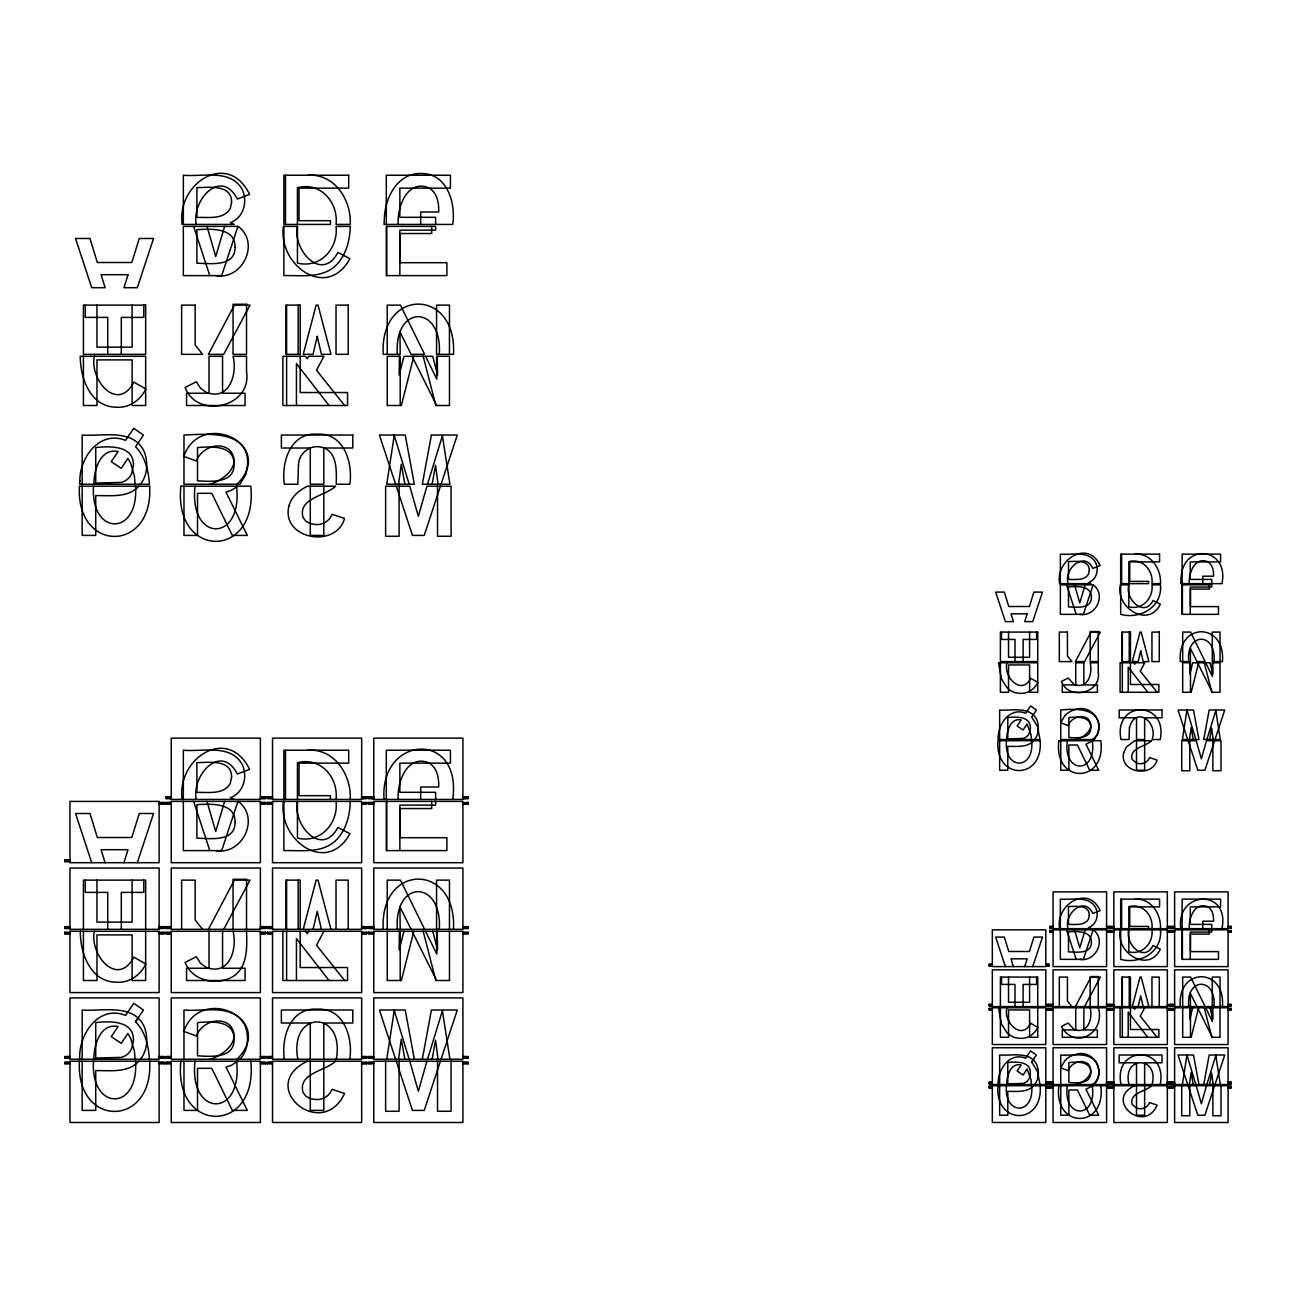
<?xml version="1.0" encoding="UTF-8"?>
<svg xmlns="http://www.w3.org/2000/svg" width="1296" height="1296" viewBox="0 0 1296 1296"><rect width="100%" height="100%" fill="white"/><g stroke="black" fill="none" stroke-linecap="round" stroke-linejoin="round"><path stroke-width="1.5" d="M368.599 797.283L373.783 797.283L373.783 738.137L462.931 738.137L462.915 797.283L468.099 797.283M1170.434 1004.773L1167.34 1004.773L1167.34 969.813L1113.847 969.813L1113.847 1004.773L1110.753 1004.773M1170.434 926.834L1167.34 926.834L1167.34 891.875L1113.847 891.875L1113.847 926.834L1110.753 926.834M1171.503 926.834L1174.613 926.834L1174.613 891.875L1228.106 891.875L1228.09 926.834L1231.2 926.834M1170.434 930.901L1167.34 930.901L1167.34 929.831L1113.847 929.831L1113.847 930.901L1110.753 930.901M1170.434 1008.839L1167.34 1008.839L1167.34 1007.77L1113.847 1007.77L1113.847 1008.839L1110.753 1008.839M1170.434 1086.777L1167.34 1086.777L1167.34 1085.708L1113.847 1085.708L1113.847 1086.777L1110.753 1086.777M1231.2 930.901L1228.09 930.901L1228.106 929.831L1174.613 929.831L1174.613 930.901L1171.503 930.901M366.817 802.807L361.649 802.807L361.665 801.398L272.516 801.398L272.516 802.807L267.349 802.807M366.817 932.699L361.649 932.699L361.665 931.289L272.516 931.289L272.516 932.699L267.349 932.699M366.817 1062.607L361.649 1062.607L361.665 1061.197L272.516 1061.197L272.516 1062.607L267.349 1062.607M468.099 802.807L462.915 802.807L462.931 801.398L373.783 801.398L373.783 802.807L368.599 802.807M79.688 1059.237C78.343 1034.905 98.334 1004.513 125.566 1015.4L133.731 1003.282L143.402 1010.021L135.594 1021.799C145.265 1031.567 148.57 1045.904 149.413 1059.237M149.656 1061.197C153.511 1128.136 75.573 1128.136 79.429 1061.197M180.857 1061.197C173.324 1134.697 258.309 1134.697 250.776 1061.197M383.227 929.329C379.436 862.391 457.261 862.391 453.47 929.329M998.147 1084.541C997.353 1069.945 1009.341 1051.704 1025.687 1058.233L1030.579 1050.975L1036.379 1055.009L1031.697 1062.072L1037.513 1071.5L1039.991 1084.541M1040.137 1085.708C1043.458 1125.479 994.68 1125.479 998.001 1085.708M1058.848 1085.708C1053.259 1129.351 1106.411 1129.334 1100.806 1085.708M1180.283 1006.603C1177.011 966.832 1225.692 966.832 1222.42 1006.603M182.104 799.438C176.515 758.516 227.934 724.869 249.577 769.37L237.395 774.036C221.033 742.527 191.63 774.992 196.198 799.438M384.037 799.438C379.55 734.929 462.413 729.842 452.741 799.438M1059.61 928.665C1055.074 904.721 1088.397 884.002 1100.093 910.618L1092.787 913.421C1084.525 895.406 1063.546 913.923 1068.066 928.665M1180.769 928.665C1175.699 890.708 1230.228 888.003 1221.982 928.665M350.228 801.398C349.969 815.67 345.983 830.639 335.453 840.829C321.457 853.627 301.19 850.176 283.889 850.597L283.889 801.398M1160.471 929.831C1162.544 951.685 1140.512 964.694 1120.684 959.364L1120.684 929.831M135.513 486.194C139.061 536.576 90.283 536.204 93.506 486.194M135.513 1061.197C139.061 1111.563 90.283 1111.207 93.506 1061.197M1031.648 740.713C1034.71 770.618 1003.59 770.391 1006.457 740.713M1031.648 1085.708C1034.71 1115.613 1003.59 1115.386 1006.457 1085.708M93.911 484.234C93.782 470.48 100.148 447.768 118.082 451.526L111.278 461.635L121.241 468.374L127.899 458.395L130.783 463.531L134.444 476.183L135.092 484.234M93.911 1059.237C93.782 1045.483 100.148 1022.771 118.082 1026.529L111.278 1036.622L121.241 1043.361L127.899 1033.398L130.783 1038.533L134.444 1051.186L135.092 1059.237M195.032 486.194C188.584 542.781 243.275 543.218 236.536 486.194M195.032 1061.197C188.584 1117.784 243.275 1118.221 236.536 1061.197M397.321 354.343C393.854 303.928 442.487 304.382 439.312 354.343M397.321 929.329C393.854 878.915 442.487 879.385 439.312 929.329M1006.7 739.546C1006.619 731.284 1010.443 717.66 1021.199 719.912L1017.117 725.971L1023.095 730.021L1027.08 724.027L1031.017 734.702L1031.405 739.546M1006.684 1084.541C1006.619 1076.296 1010.443 1062.655 1021.199 1064.907L1017.117 1070.966L1023.095 1075.016L1027.08 1069.038L1031 1079.714L1031.405 1084.541M1067.369 740.713C1062.509 774.279 1097.323 774.554 1092.269 740.713M1067.353 1085.708C1062.493 1119.274 1097.307 1119.55 1092.269 1085.708M1188.74 661.592C1185.727 631.67 1216.766 631.962 1213.931 661.592M1188.74 1006.603C1185.727 976.682 1216.766 976.957 1213.931 1006.603M398.196 224.435C397.013 207.635 406.717 179.447 428.522 187.645C437.206 192.44 439.036 202.905 438.68 212.009L420.682 212.009L420.682 224.435M398.196 799.438C397.013 782.622 406.717 754.45 428.522 762.647C437.206 767.443 439.036 777.908 438.68 787.012L420.682 787.012L420.682 799.438M1189.258 583.654C1188.562 573.577 1194.377 556.664 1207.467 561.589C1212.667 564.457 1213.769 570.742 1213.558 576.202L1202.769 576.202L1202.769 583.654M1189.258 928.665C1188.562 918.572 1194.377 901.66 1207.451 906.584C1212.667 909.452 1213.769 915.737 1213.558 921.197L1202.753 921.197L1202.753 928.665M196.198 224.435C191.63 200.005 221.033 167.524 237.395 199.033L249.577 194.368C227.934 149.866 176.515 183.514 182.104 224.435L234.203 224.435L230.364 222.685C243.761 217.793 248.135 201.107 241.947 189.038C230.202 168.707 202.208 177.05 183.335 175.235L183.335 224.435M1068.066 583.654C1063.562 568.928 1084.525 550.395 1092.787 568.409L1100.093 565.623C1088.397 539.006 1055.074 559.726 1059.61 583.654L1090.876 583.654L1088.575 582.617C1096.594 579.668 1099.235 569.657 1095.525 562.415C1088.478 550.217 1071.662 555.223 1060.355 554.137L1060.355 583.654M336.053 801.398C338.531 823.414 320.225 843.826 297.448 838.058L297.448 801.398C292.313 824.531 321.667 858.13 337.883 827.447L349.92 833.684C327.062 875.594 278.008 840.456 283.37 801.398M1151.982 929.831C1153.456 943.034 1142.473 955.282 1128.816 951.831L1128.816 929.831C1124.685 943.877 1144.255 963.236 1153.067 945.464L1160.293 949.207C1148.629 973.685 1115.095 952.69 1120.376 929.831M398.552 484.234L401.29 464.211L404.854 484.234M398.552 1059.237L401.29 1039.214L404.854 1059.237M1189.485 739.546L1191.121 727.526L1193.26 739.546M1189.469 1084.541L1191.121 1072.521L1193.26 1084.541M394.324 435.035L386.743 484.234L414.347 484.234L405.227 435.035L379.42 435.035L395.62 484.234M386.743 1059.237L394.324 1010.021M1182.389 1084.541L1186.942 1055.009L1195.835 1084.541M432.135 484.234L435.553 465.28L438.048 484.234M432.135 1059.237L435.553 1040.283L438.048 1059.237M1209.622 739.546L1211.679 728.174L1213.169 739.546M1209.622 1084.541L1211.679 1073.169L1213.169 1084.541M422.302 1059.237L431.406 1010.021L442.292 1010.021L449.923 1059.237M1203.725 1084.541L1209.184 1055.009L1224.72 1055.009L1214.984 1084.541M413.829 356.303L401.355 405.502L387.229 405.502L387.229 356.303L400.205 356.303L400.205 405.502M313.065 929.329L317.228 911.396L321.424 929.329M413.829 931.289L401.355 980.505L387.229 980.505L387.229 931.289M1198.638 662.774L1191.17 692.291L1182.681 692.291L1182.681 662.774L1190.473 662.774L1190.473 692.291M1138.18 1006.603L1140.674 995.83L1143.202 1006.603M1198.638 1007.77L1191.154 1037.302L1182.681 1037.302L1182.681 1007.77M303.232 929.329L316.159 880.13L318.022 880.13L330.95 929.329M403.979 931.289L399.136 949.887L399.427 931.289M1132.283 1006.603L1140.043 977.071L1141.16 977.071L1148.904 1006.603M1192.725 1007.77L1189.825 1018.931L1190.003 1007.77M427.518 484.234L442.649 435.035L457.277 435.035L441.077 484.234M426.919 1061.197L418.349 1091.264L409.763 1061.197M427.518 1059.237L442.649 1010.021L457.277 1010.021L441.077 1059.237M1206.868 739.546L1215.94 710.014M1206.495 1085.708L1201.36 1103.755L1196.208 1085.708M1206.851 1084.541L1215.94 1055.009M224.629 226.395L215.735 256.527L206.987 226.395M123.962 862.699L128.012 849.69L101.104 849.69L105.122 862.699M224.629 801.398L215.735 831.53L206.987 801.398M1085.125 584.836L1079.795 602.915L1074.546 584.836M1024.731 966.605L1027.145 958.813L1011.01 958.813L1013.407 966.605M1085.125 929.831L1079.795 947.911L1074.546 929.831M237.929 226.395L221.697 275.611L183.335 275.611L183.335 226.395L238.156 226.395C260.545 242.838 242.498 280.438 215.606 275.611M137.311 862.699L153.544 813.483L139.271 813.483L131.803 837.508L97.346 837.508L89.959 813.483L75.541 813.483L91.708 862.699M237.929 801.398L221.697 850.597L183.335 850.597L183.335 801.398M440.429 486.194L424.229 535.41L412.468 535.41L396.268 486.194M440.429 1061.197L424.229 1110.397L412.468 1110.397L396.268 1061.197M1093.111 584.836L1083.359 614.353L1060.355 614.353L1060.355 584.836L1093.241 584.836C1106.671 594.702 1095.849 617.252 1079.714 614.353M1032.734 966.605L1042.47 937.089L1033.916 937.089L1029.429 951.491L1008.758 951.491L1004.319 937.089L995.668 937.089L1005.372 966.605M1093.111 929.831L1083.359 959.364L1060.339 959.364L1060.339 929.831M1214.611 740.713L1204.891 770.245L1197.828 770.245L1188.108 740.713M1215 739.546L1224.72 710.014L1209.184 710.014L1203.725 739.546L1220.297 739.546L1215.729 710.014M1214.595 1085.708L1204.875 1115.24L1197.828 1115.24L1188.108 1085.708M208.397 929.329L234.382 880.13L250.015 880.13L223.706 929.329M308.626 931.289L307.346 933.719L305.419 931.289M1075.388 1006.603L1090.973 977.071L1100.353 977.071L1084.574 1006.603M1135.523 1007.77L1134.761 1009.228L1133.595 1007.77M323.935 931.289L316.499 945.205L344.623 980.505M1144.708 1007.77L1140.237 1016.113L1157.117 1037.302M135.578 1021.799L137.813 1018.429M1031.697 1062.072L1033.576 1059.253M140.486 484.234C147.793 474.935 148.392 461.554 143.872 450.878C132.484 428.166 102.19 436.606 82.166 435.035L82.166 484.234M140.486 1059.237C147.793 1049.938 148.392 1036.557 143.872 1025.865C132.484 1003.169 102.19 1011.609 82.166 1010.021L82.166 1059.237M1034.645 739.546C1039.019 733.957 1039.392 725.922 1036.67 719.523C1029.85 705.899 1011.658 710.953 999.653 710.014L999.653 739.546M1034.645 1084.541C1039.019 1078.952 1039.376 1070.933 1036.67 1064.518C1029.834 1050.894 1011.658 1055.965 999.653 1055.009L999.653 1084.541M1064.842 715.732L1060.646 722.828L1068.131 725.582C1071.079 717.984 1081.253 713.578 1088.073 718.924C1095.995 727.915 1084.817 737.068 1076.377 739.546M237.8 486.194L231.19 490.406L225.99 492.059L247.293 535.41L232.308 535.41L211.783 493.322L197.527 493.322L197.527 535.41L183.983 535.41L183.983 486.194M237.8 1061.197L231.19 1065.409L225.99 1067.045L247.293 1110.397L232.308 1110.397L211.783 1068.309L197.527 1068.309L197.527 1110.397L183.983 1110.397L183.983 1061.197M239.954 1059.237C248.411 1050.278 249.367 1036.103 244.75 1025.055C233.296 1003.055 203.553 1011.852 183.983 1010.021L183.983 1059.237M1093.03 740.713L1085.951 744.228L1098.716 770.245L1089.725 770.245L1077.413 744.989L1068.876 744.989L1068.876 770.245L1060.744 770.245L1060.744 740.713M1093.03 1085.708L1085.935 1089.223L1098.716 1115.24L1089.725 1115.24L1077.413 1089.985L1068.86 1089.985L1068.86 1115.24L1060.727 1115.24L1060.727 1085.708M1094.326 1084.541C1099.397 1079.163 1099.964 1070.658 1097.194 1064.032C1090.325 1050.829 1072.472 1056.11 1060.727 1055.009L1060.727 1084.541M138.899 486.194C127.964 498.182 110.176 495.364 95.726 495.607L95.726 535.41L82.166 535.41L82.166 486.194M138.899 1061.197C127.964 1073.185 110.176 1070.366 95.726 1070.609L95.726 1110.397L82.166 1110.397L82.166 1061.197M1033.69 740.713C1027.129 747.905 1016.453 746.221 1007.786 746.366L1007.786 770.245L999.653 770.245L999.653 740.713M1033.673 1085.708C1027.129 1092.901 1016.453 1091.216 1007.786 1091.362L1007.786 1115.24L999.653 1115.24L999.653 1085.708M237.006 484.234C276.971 444.447 200.475 408.564 183.838 456.403L196.312 460.987C201.22 448.319 218.165 440.98 229.538 449.874C242.725 464.875 224.111 480.119 210.049 484.234M237.006 1059.237C276.971 1019.45 200.475 983.567 183.838 1031.389L196.312 1035.99C201.22 1023.322 218.165 1015.983 229.538 1024.877C242.725 1039.878 224.111 1055.122 210.049 1059.237M335.615 1061.197C325.345 1071.128 297.724 1073.137 303.021 1092.415L305.969 1096.286L310.522 1098.749L316.305 1099.575A16.378 16.378 0 0 0 329.864 1093.257L332.213 1089.32L344.542 1093.484C322.072 1142.068 255.474 1086.388 307.33 1061.197M1092.56 739.546C1107.74 728.449 1093.581 703.42 1075.891 709.43A20.736 20.736 0 0 0 1064.842 715.732M1092.544 1084.541C1107.74 1073.461 1093.565 1048.432 1075.891 1054.426A20.736 20.736 0 0 0 1064.842 1060.727L1060.646 1067.839L1068.131 1070.593C1071.079 1062.979 1081.237 1058.589 1088.073 1063.919C1095.979 1072.926 1084.817 1082.063 1076.377 1084.541M1151.707 1085.708C1145.551 1091.669 1128.978 1092.884 1132.153 1104.435L1136.657 1108.242L1140.124 1108.744A9.833 9.833 0 0 0 1148.256 1104.953L1149.665 1102.588L1157.069 1105.083C1144.352 1134.794 1103.431 1099.867 1134.745 1085.708M215.606 850.597C242.498 855.441 260.545 817.841 238.156 801.398M1079.698 959.364C1095.849 962.264 1106.671 939.697 1093.241 929.831M297.464 226.395L283.37 226.395C278.008 265.453 327.062 300.607 349.92 258.682L337.883 252.445C321.667 283.127 292.297 249.545 297.464 226.395L297.448 263.056C320.225 268.823 338.531 248.411 336.053 226.395L350.228 226.395C349.969 240.683 345.983 255.636 335.453 265.842C321.457 278.64 301.19 275.173 283.889 275.611L283.889 226.395M1128.832 584.836L1120.376 584.836C1115.095 607.694 1148.629 628.69 1160.309 604.211L1153.067 600.469C1144.271 618.241 1124.669 598.882 1128.832 584.836L1128.816 606.836C1142.489 610.286 1153.472 598.039 1151.982 584.836L1160.487 584.836C1162.561 606.69 1140.529 619.699 1120.684 614.353L1120.684 584.836M166.066 796.748L171.234 796.748L166.066 796.878L166.066 798.563L171.234 798.563M265.567 796.748L260.383 796.748L265.567 796.878L265.567 798.563L260.383 798.563M267.349 796.748L272.516 796.748L267.349 796.878L267.349 798.563L272.516 798.563M361.649 796.748L366.817 796.748L366.817 798.563L361.649 798.563L361.649 796.748L366.817 796.878M368.599 798.028L373.783 798.563L368.599 798.563L368.599 796.748L373.783 797.283M462.915 797.283L468.099 796.748L468.099 798.563L462.915 798.563L468.099 798.028M368.599 796.878L373.783 796.878M462.915 796.878L468.099 796.878M166.066 797.283L171.234 797.283L171.234 738.137L260.383 738.137L260.383 797.283L265.567 797.283M267.349 797.283L272.516 797.283L272.516 738.137L361.665 738.137L361.649 797.283L366.817 797.283M166.066 798.028L171.234 798.028L171.234 799.438L260.383 799.438L260.383 798.028L265.567 798.028M267.349 798.028L272.516 798.028L272.516 799.438L361.665 799.438L361.649 798.028L366.817 798.028M166.066 798.433L171.234 798.433M260.383 798.433L265.567 798.433M267.349 798.433L272.516 798.433M361.649 798.433L366.817 798.433M368.599 798.433L373.783 798.433M462.915 798.433L468.099 798.433M159.116 802.402L164.284 802.402L164.284 804.087M171.234 802.273L166.066 802.402L166.066 804.087M260.383 802.402L265.567 802.273L265.567 804.087M272.516 802.402L267.349 802.402L267.349 804.087M164.284 802.807L159.116 802.807L159.116 801.398L69.968 801.398L69.968 860.528L64.8 860.528M166.066 802.807L171.234 802.807L171.234 801.398L260.383 801.398L260.383 802.807L265.567 802.807M164.284 803.552L159.116 803.552L159.116 862.699L69.968 862.699L69.968 861.289L64.8 861.289M166.066 803.552L171.234 803.552L171.234 862.699L260.383 862.699L260.383 803.552L265.567 803.552M267.349 803.552L272.516 803.552L272.516 862.699L361.665 862.699L361.649 803.552L366.817 803.552M368.599 803.552L373.783 803.552M468.099 803.552L462.915 803.552L462.931 862.699L373.783 862.699L373.783 802.273L368.599 802.402L368.599 804.087L373.783 803.957M159.116 804.087L164.284 803.957M166.066 803.957L171.234 803.957M260.383 803.957L265.567 803.957M267.349 803.957L272.516 804.087M361.649 803.957L366.817 804.087L366.817 802.273L361.649 802.807M462.915 803.957L468.099 803.957M69.968 859.993L64.8 859.993L64.8 861.824L69.968 861.694M64.8 860.123L69.968 860.123M1049.987 926.429L1053.081 926.3M1106.573 926.429L1109.684 926.429M1110.753 926.429L1113.847 926.429M1167.34 926.429L1170.434 926.3L1170.434 928.13L1167.34 928.13L1170.434 927.596M1174.613 926.429L1171.503 926.3L1171.503 928.13L1174.613 928.13L1171.503 927.596M1231.2 926.429L1228.09 926.3L1228.09 928.13L1231.2 928.13L1231.2 926.3M69.968 926.64L64.8 926.64L64.8 928.454L69.968 928.454M159.116 926.64L164.284 926.64L164.284 928.454L159.116 928.454M171.234 926.64L166.066 926.64L166.066 928.454L171.234 928.454M260.383 926.64L265.567 926.64L265.567 928.454L260.383 928.454M272.516 926.64L267.349 926.64L267.349 928.454L272.516 928.454M373.783 926.64L368.599 926.64L368.599 928.454L373.783 928.454M462.915 926.64L468.099 926.64L468.099 928.454L462.915 928.454M64.8 926.77L69.968 926.77M159.116 926.77L164.284 926.77M166.066 926.77L171.234 926.77M260.383 926.77L265.567 926.77M267.349 926.77L272.516 926.77M361.649 926.77L366.817 926.77M368.599 926.77L373.783 926.77M462.915 926.77L468.099 926.77M1049.987 926.834L1053.081 926.834L1053.081 891.875L1106.573 891.875L1106.573 926.834L1109.684 926.834M64.8 927.175L69.968 927.175L69.968 868.045L159.116 868.045L159.116 927.175L164.284 927.175M166.066 927.175L171.234 927.175L171.234 868.045L260.383 868.045L260.383 927.175L265.567 927.175M267.349 927.175L272.516 927.175L272.516 868.045L361.665 868.045L361.649 927.175L366.817 927.175M368.599 927.175L373.783 927.175L373.783 868.045L462.915 868.045L462.915 927.175L468.099 927.175M1049.987 927.596L1053.081 927.596L1053.081 928.665L1106.573 928.665L1106.573 927.596L1109.684 927.596M1110.753 927.596L1113.847 927.596L1113.847 928.665L1167.34 928.665L1167.34 927.596M1231.2 927.596L1228.09 927.596L1228.106 928.665L1174.613 928.665L1174.613 927.596M64.8 927.92L69.968 927.92L69.968 929.329L159.116 929.329L159.116 927.92L164.284 927.92M166.066 927.92L171.234 927.92L171.234 929.329L260.383 929.329L260.383 927.92L265.567 927.92M267.349 927.92L272.516 927.92L272.516 929.329L361.665 929.329L361.649 927.92L366.817 927.92M368.599 927.92L373.783 927.92L373.783 929.329L462.915 929.329L462.915 927.92L468.099 927.92M1049.987 928.001L1053.081 928.001L1049.987 928.13L1049.987 926.3M1109.684 928.001L1106.573 928.001L1109.684 928.13L1109.684 926.3M1110.753 928.001L1113.847 928.001L1110.753 928.13L1110.753 926.3M1167.34 928.001L1170.434 928.001M1171.503 928.001L1174.613 928.001M1228.09 928.001L1231.2 928.001M64.8 928.341L69.968 928.341M159.116 928.341L164.284 928.341M166.066 928.341L171.234 928.341M260.383 928.341L265.567 928.341M267.349 928.341L272.516 928.341M361.649 928.341L366.817 928.341M368.599 928.341L373.783 928.341M462.915 928.341L468.099 928.341M1049.987 930.496L1053.081 930.366M1106.573 930.496L1109.684 930.496M1113.847 930.496L1110.753 930.366L1110.753 932.18L1113.847 932.18L1110.753 932.067M1167.34 930.496L1170.434 930.496M1171.503 930.496L1174.613 930.496M1231.2 930.496L1228.09 930.901M1049.987 930.901L1053.081 930.901L1053.081 929.831L1106.573 929.831L1106.573 930.901L1109.684 930.901M1049.987 931.646L1053.081 931.646L1053.081 966.605L1106.573 966.605L1106.573 931.646L1109.684 931.646M1110.753 931.646L1113.847 931.646L1113.847 966.605L1167.34 966.605L1167.34 931.646L1170.434 931.646M1171.503 931.646L1174.613 931.646M1231.2 931.646L1228.09 931.646L1228.106 966.605L1174.613 966.605L1174.613 930.366M1049.987 932.067L1053.081 932.067L1049.987 932.18L1049.987 930.366M1109.684 932.067L1106.573 932.067L1109.684 932.18L1109.684 930.366M1170.434 932.067L1167.34 932.067L1170.434 932.18L1170.434 930.366M1171.503 932.067L1174.613 932.067L1171.503 932.18L1171.503 930.366M1231.2 932.067L1228.09 932.067L1231.2 932.18L1231.2 930.366M64.8 932.294L69.968 932.294M159.116 932.294L164.284 932.294M171.234 932.294L166.066 932.164L166.066 933.995L171.234 933.865M260.383 932.164L265.567 932.294M267.349 932.294L272.516 932.294M361.649 932.294L366.817 932.294M368.599 932.294L373.783 932.294M462.915 932.164L468.099 932.294M64.8 932.699L69.968 932.699L69.968 931.289L159.116 931.289L159.116 932.699L164.284 932.699M166.066 932.699L171.234 932.699L171.234 931.289L260.383 931.289L260.383 932.699L265.567 932.699M368.599 932.699L373.783 932.699L373.783 931.289L462.915 931.289L462.915 932.699L468.099 932.699M64.8 933.46L69.968 933.46L69.968 992.59L159.116 992.59L159.116 933.46L164.284 933.46M166.066 933.46L171.234 933.46L171.234 992.59L260.383 992.59L260.383 933.46L265.567 933.46M267.349 933.46L272.516 933.46L272.516 992.59L361.665 992.59L361.649 933.46L366.817 933.46M368.599 933.46L373.783 933.46L373.783 992.59L462.915 992.59L462.915 933.46L468.099 933.46M69.968 933.865L64.8 933.995L64.8 932.164M159.116 933.865L164.284 933.865L164.284 932.164M260.383 933.865L265.567 933.865L265.567 932.164M272.516 933.995L267.349 933.865L267.349 932.164M361.649 933.865L366.817 933.865L366.817 932.164M373.783 933.865L368.599 933.865L368.599 932.164M462.915 933.865L468.099 933.865L468.099 932.164M989.221 964.256L992.331 964.256L989.221 964.386L989.221 966.071M1048.918 964.256L1045.807 964.256L1048.918 964.386L1048.918 966.071M989.221 964.791L992.331 964.791L992.331 929.831L1045.807 929.831L1045.807 964.791L1048.918 964.791M989.221 965.536L992.331 965.536L992.331 966.605L1045.807 966.605L1045.807 965.536L1048.918 965.536M989.221 965.941L992.331 965.941M1045.807 965.941L1048.918 965.941M989.221 1004.368L992.331 1004.368M1045.807 1004.368L1048.918 1004.368M1053.081 1004.368L1049.987 1004.238L1049.987 1006.069L1053.081 1006.069M1106.573 1004.368L1109.684 1004.368M1113.847 1004.368L1110.753 1004.238L1110.753 1006.069L1113.847 1006.069M1170.434 1004.368L1167.34 1004.773M1174.613 1004.368L1171.503 1004.238L1171.503 1006.069L1174.613 1005.939M1228.09 1004.368L1231.2 1004.238L1231.2 1006.069L1228.09 1005.939M989.221 1004.773L992.331 1004.773L992.331 969.813L1045.807 969.813L1045.807 1004.773L1048.918 1004.773M1049.987 1004.773L1053.081 1004.773L1053.081 969.813L1106.573 969.813L1106.573 1004.773L1109.684 1004.773M1171.503 1004.773L1174.613 1004.773L1174.613 969.813L1228.09 969.813L1228.09 1004.773L1231.2 1004.773M989.221 1005.534L992.331 1005.534L992.331 1006.603L1045.807 1006.603L1045.807 1005.534L1048.918 1005.534M1049.987 1005.534L1053.081 1005.534L1053.081 1006.603L1106.573 1006.603L1106.573 1005.534L1109.684 1005.534M1110.753 1005.534L1113.847 1005.534L1113.847 1006.603L1167.34 1006.603L1167.34 1005.534L1170.434 1005.534M1171.503 1005.534L1174.613 1005.534L1174.613 1006.603L1228.09 1006.603L1228.09 1005.534L1231.2 1005.534M992.331 1005.939L989.221 1005.939L989.221 1004.238M1045.807 1006.069L1048.918 1005.939L1048.918 1004.238M1106.573 1006.069L1109.684 1005.939L1109.684 1004.238M989.221 1008.434L992.331 1008.304M1045.807 1008.434L1048.918 1008.434M1049.987 1008.434L1053.081 1008.304M1106.573 1008.434L1109.684 1008.304L1109.684 1010.135L1106.573 1010.005M1110.753 1008.434L1113.847 1008.434M1167.34 1008.434L1170.434 1008.304L1170.434 1010.135L1167.34 1010.135M1174.613 1008.434L1171.503 1008.304L1171.503 1010.135L1174.613 1010.135M1228.09 1008.304L1231.2 1008.434M989.221 1008.839L992.331 1008.839L992.331 1007.77L1045.807 1007.77L1045.807 1008.839L1048.918 1008.839M1049.987 1008.839L1053.081 1008.839L1053.081 1007.77L1106.573 1007.77L1106.573 1008.839L1109.684 1008.839M1171.503 1008.839L1174.613 1008.839L1174.613 1007.77L1228.09 1007.77L1228.09 1008.839L1231.2 1008.839M989.221 1009.6L992.331 1009.6L992.331 1044.544L1045.807 1044.544L1045.807 1009.6L1048.918 1009.6M1049.987 1009.6L1053.081 1009.6L1053.081 1044.544L1106.573 1044.544L1106.573 1009.6L1109.684 1009.6M1110.753 1009.6L1113.847 1009.6L1113.847 1044.544L1167.34 1044.544L1167.34 1009.6L1170.434 1009.6M1171.503 1009.6L1174.613 1009.6L1174.613 1044.544L1228.09 1044.544L1228.09 1009.6L1231.2 1009.6M992.331 1010.005L989.221 1010.135L989.221 1008.304M1045.807 1010.135L1048.918 1010.005L1048.918 1008.304M1053.081 1010.135L1049.987 1010.005L1049.987 1008.304M1113.847 1010.005L1110.753 1010.005L1110.753 1008.304M1228.09 1010.135L1231.2 1010.005L1231.2 1008.304M69.968 1056.548L64.8 1056.548L64.8 1058.362L69.968 1058.233M159.116 1056.548L164.284 1056.548L164.284 1058.362L159.116 1058.233M171.234 1056.548L166.066 1056.548L166.066 1058.362L171.234 1058.233M260.383 1056.548L265.567 1056.548L265.567 1058.362L260.383 1058.233M272.516 1056.548L267.349 1056.548L267.349 1058.362L272.516 1058.233M373.783 1056.548L368.599 1056.548L368.599 1058.362L373.783 1058.233M462.915 1056.548L468.099 1056.548L468.099 1058.362L462.915 1058.233M64.8 1056.677L69.968 1056.677M159.116 1056.677L164.284 1056.677M166.066 1056.677L171.234 1056.677M260.383 1056.677L265.567 1056.677M267.349 1056.677L272.516 1056.677M361.649 1056.677L366.817 1056.677M368.599 1056.677L373.783 1056.677M462.915 1056.677L468.099 1056.677M64.8 1057.082L69.968 1057.082L69.968 997.936L159.116 997.936L159.116 1057.082L164.284 1057.082M166.066 1057.082L171.234 1057.082L171.234 997.936L260.383 997.936L260.383 1057.082L265.567 1057.082M267.349 1057.082L272.516 1057.082L272.516 997.936L361.665 997.936L361.649 1057.082L366.817 1057.082M368.599 1057.082L373.783 1057.082L373.783 997.936L462.915 997.936L462.915 1057.082L468.099 1057.082M64.8 1057.828L69.968 1057.828L69.968 1059.237L159.116 1059.237L159.116 1057.828L164.284 1057.828M166.066 1057.828L171.234 1057.828L171.234 1059.237L260.383 1059.237L260.383 1057.828L265.567 1057.828M267.349 1057.828L272.516 1057.828L272.516 1059.237L361.665 1059.237L361.649 1057.828L366.817 1057.828M368.599 1057.828L373.783 1057.828L373.783 1059.237L462.915 1059.237L462.915 1057.828L468.099 1057.828M69.968 1062.072L64.8 1062.202L64.8 1063.886L69.968 1063.757M159.116 1062.072L164.284 1062.202L164.284 1063.886M171.234 1062.202L166.066 1062.072L166.066 1063.886M260.383 1062.072L265.567 1062.202L265.567 1063.886M272.516 1062.072L267.349 1062.202L267.349 1063.886M373.783 1062.072L368.599 1062.202L368.599 1063.886L373.783 1063.757M462.915 1062.072L468.099 1062.202L468.099 1063.886M64.8 1062.607L69.968 1062.607L69.968 1061.197L159.116 1061.197L159.116 1062.607L164.284 1062.607M166.066 1062.607L171.234 1062.607L171.234 1061.197L260.383 1061.197L260.383 1062.607L265.567 1062.607M368.599 1062.607L373.783 1062.607L373.783 1061.197L462.915 1061.197L462.915 1062.607L468.099 1062.607M64.8 1063.352L69.968 1063.352L69.968 1122.498L159.116 1122.498L159.116 1063.352L164.284 1063.352M166.066 1063.352L171.234 1063.352L171.234 1122.498L260.383 1122.498L260.383 1063.352L265.567 1063.352M267.349 1063.352L272.516 1063.352L272.516 1122.498L361.665 1122.498L361.649 1063.352L366.817 1063.352M368.599 1063.352L373.783 1063.352L373.783 1122.498L462.915 1122.498L462.915 1063.352L468.099 1063.352M159.116 1063.757L164.284 1063.757M166.066 1063.757L171.234 1063.757M260.383 1063.886L265.567 1063.757M267.349 1063.757L272.516 1063.757M361.649 1063.886L366.817 1063.757M462.915 1063.886L468.099 1063.757M992.331 1082.176L989.221 1082.176L989.221 1084.007L992.331 1084.007M1045.807 1082.176L1048.918 1082.176L1048.918 1084.007L1045.807 1084.007M1053.081 1082.176L1049.987 1082.176L1049.987 1084.007L1053.081 1084.007M1106.573 1082.176L1109.684 1082.176L1109.684 1084.007L1106.573 1084.007M1113.847 1082.176L1110.753 1082.176L1110.753 1084.007L1113.847 1084.007M1174.613 1082.176L1171.503 1082.176L1171.503 1084.007L1174.613 1084.007M1228.09 1082.176L1231.2 1082.176L1231.2 1084.007L1228.09 1084.007M989.221 1082.306L992.331 1082.306M1045.807 1082.306L1048.918 1082.306M1049.987 1082.306L1053.081 1082.306M1106.573 1082.306L1109.684 1082.306M1110.753 1082.306L1113.847 1082.306M1167.34 1082.306L1170.434 1082.306M1171.503 1082.306L1174.613 1082.306M1228.09 1082.306L1231.2 1082.306M989.221 1082.727L992.331 1082.727L992.331 1047.767L1045.807 1047.767L1045.807 1082.727L1048.918 1082.727M1049.987 1082.727L1053.081 1082.727L1053.081 1047.767L1106.573 1047.767L1106.573 1082.727L1109.684 1082.727M1110.753 1082.727L1113.847 1082.727L1113.847 1047.767L1167.34 1047.767L1167.34 1082.727L1170.434 1082.727M1171.503 1082.727L1174.613 1082.727L1174.613 1047.767L1228.09 1047.767L1228.09 1082.727L1231.2 1082.727M989.221 1083.472L992.331 1083.472L992.331 1084.541L1045.807 1084.541L1045.807 1083.472L1048.918 1083.472M1049.987 1083.472L1053.081 1083.472L1053.081 1084.541L1106.573 1084.541L1106.573 1083.472L1109.684 1083.472M1110.753 1083.472L1113.847 1083.472L1113.847 1084.541L1167.34 1084.541L1167.34 1083.472L1170.434 1083.472M1171.503 1083.472L1174.613 1083.472L1174.613 1084.541L1228.09 1084.541L1228.09 1083.472L1231.2 1083.472M989.221 1083.877L992.331 1083.877M1045.807 1083.877L1048.918 1083.877M1049.987 1083.877L1053.081 1083.877M1106.573 1083.877L1109.684 1083.877M1110.753 1083.877L1113.847 1083.877M1167.34 1083.877L1170.434 1083.877M1171.503 1083.877L1174.613 1083.877M1228.09 1083.877L1231.2 1083.877M992.331 1086.242L989.221 1086.242L989.221 1088.073L992.331 1088.073M1045.807 1086.242L1048.918 1086.242L1048.918 1088.073L1045.807 1088.073M1053.081 1086.242L1049.987 1086.242L1049.987 1088.073L1053.081 1088.073M1106.573 1086.242L1109.684 1086.242L1109.684 1088.073L1106.573 1087.943M1113.847 1086.242L1110.753 1086.242L1110.753 1088.073L1113.847 1088.073M1174.613 1086.242L1171.503 1086.242L1171.503 1088.073L1174.613 1088.073M1228.09 1086.242L1231.2 1086.242L1231.2 1088.073L1228.09 1087.943M989.221 1086.372L992.331 1086.372M1045.807 1086.372L1048.918 1086.372M1049.987 1086.372L1053.081 1086.372M1106.573 1086.372L1109.684 1086.372M1110.753 1086.372L1113.847 1086.372M1167.34 1086.372L1170.434 1086.372M1171.503 1086.372L1174.613 1086.372M1228.09 1086.372L1231.2 1086.372M989.221 1086.777L992.331 1086.777L992.331 1085.708L1045.807 1085.708L1045.807 1086.777L1048.918 1086.777M1049.987 1086.777L1053.081 1086.777L1053.081 1085.708L1106.573 1085.708L1106.573 1086.777L1109.684 1086.777M1171.503 1086.777L1174.613 1086.777L1174.613 1085.708L1228.09 1085.708L1228.09 1086.777L1231.2 1086.777M989.221 1087.538L992.331 1087.538L992.331 1122.498L1045.807 1122.498L1045.807 1087.538L1048.918 1087.538M1049.987 1087.538L1053.081 1087.538L1053.081 1122.498L1106.573 1122.498L1106.573 1087.538L1109.684 1087.538M1110.753 1087.538L1113.847 1087.538L1113.847 1122.498L1167.34 1122.498L1167.34 1087.538L1170.434 1087.538M1171.503 1087.538L1174.613 1087.538L1174.613 1122.498L1228.09 1122.498L1228.09 1087.538L1231.2 1087.538M1167.34 1088.073L1170.434 1087.943L1170.434 1086.242L1167.34 1086.777M307.913 175.235C334.579 173.356 351.589 200.216 350.228 224.435L336.053 224.435C338.467 202.451 320.501 181.44 297.448 187.774L297.448 224.435M1135.102 554.137C1151.091 553.003 1161.297 569.122 1160.487 583.654L1151.982 583.654C1153.424 570.467 1142.651 557.863 1128.816 561.654L1128.816 583.654M307.913 750.222C334.579 748.343 351.589 775.219 350.228 799.438M1135.085 899.132C1151.091 897.998 1161.297 914.134 1160.471 928.665M1090.876 928.665L1088.559 927.612C1096.594 924.68 1099.219 914.668 1095.509 907.411C1088.462 895.212 1071.662 900.218 1060.339 899.132L1060.339 928.665M234.203 799.438L230.364 797.688C243.761 792.796 248.135 776.11 241.947 764.024C230.202 743.71 202.208 752.036 183.335 750.222L183.335 799.438M1157.117 692.291L1140.253 671.117L1144.708 662.774L1135.523 662.774L1134.761 664.232L1133.611 662.774L1120.084 662.774L1120.084 692.291L1158.883 692.291L1158.883 684.515L1130.452 684.515L1130.452 662.774M1071.905 1006.603L1067.45 1000.998L1067.45 977.071L1059.318 977.071L1059.318 1006.603M344.623 405.502L316.499 370.202L323.935 356.303L308.626 356.303L307.346 358.717L305.419 356.303L282.884 356.303L282.884 405.502L347.555 405.502L347.555 392.526L300.17 392.526L300.17 356.303M202.597 929.329L195.161 920.014L195.161 880.13L181.618 880.13L181.618 929.329M1147.786 692.291L1128.217 667.165L1128.217 692.291M1147.786 1037.302L1128.2 1012.16L1128.2 1037.302M329.054 405.502L296.444 363.609L296.444 405.502M329.054 980.505L296.444 938.612L296.444 980.505M1197.601 662.774L1212.327 692.291M1197.002 1006.603L1190.295 993.157L1190.473 1006.603M1197.585 1007.77L1212.327 1037.302M412.079 356.303L436.639 405.502M411.107 929.329L399.929 906.941L400.205 929.329M412.079 931.289L436.639 980.505M1205.701 662.774L1212.408 676.463L1212.278 662.774L1220.022 662.774L1220.022 692.291L1211.857 692.291L1204.259 662.774M1205.118 1006.603L1190.603 977.071L1182.681 977.071L1182.681 1006.603M1205.685 1007.77L1212.408 1021.475L1212.278 1007.77M425.574 356.303L436.768 379.112L436.558 356.303L449.469 356.303L449.469 405.502L435.845 405.502L423.193 356.303M424.618 929.329L400.432 880.13L387.229 880.13L387.229 929.329M425.574 931.289L436.768 954.115L436.558 931.289M1187.719 739.546L1177.999 710.014L1193.486 710.014L1198.962 739.546L1182.389 739.546L1186.942 710.014L1195.852 739.546M1066.527 584.836L1076.231 614.353M1187.719 1084.541L1177.999 1055.009L1193.486 1055.009L1198.962 1084.541M1066.511 929.831L1076.215 959.364M193.622 226.395L209.79 275.611M395.62 1059.237L379.42 1010.021L405.227 1010.021L414.347 1059.237M193.622 801.398L209.79 850.597M394.114 435.035L409.163 484.234M394.114 1010.021L409.163 1059.237M1209.978 1007.77L1212.878 1018.931L1212.716 1007.77M432.718 931.289L437.562 949.887L437.27 931.289M1204.259 1007.77L1211.857 1037.302L1220.022 1037.302L1220.022 1007.77M423.193 931.289L435.845 980.505L449.469 980.505L449.469 931.289M1215.729 1055.009L1220.297 1084.541M1151.982 928.665C1153.424 915.478 1142.651 902.858 1128.816 906.665L1128.816 928.665M336.053 799.438C338.467 777.454 320.501 756.443 297.448 762.777L297.448 799.438M1006.976 662.774C1002.78 676.771 1021.799 696.308 1030.676 678.278L1037.853 682.409C1034.662 688.954 1028.117 693.749 1020.649 693.328A18.225 18.225 0 0 1 1006.976 687.658L1001.468 678.942L998.487 662.774L1037.74 662.774L1037.74 692.291L1029.607 692.291L1029.607 664.945L1008.531 664.945L1008.531 692.291L1000.399 692.291L1000.399 662.774M1006.976 1007.77C1002.764 1021.766 1021.783 1041.32 1030.66 1023.273L1037.853 1027.404C1034.662 1033.965 1028.117 1038.744 1020.649 1038.339A18.225 18.225 0 0 1 1006.976 1032.669L1001.468 1023.937L998.471 1007.77M94.381 356.303C89.262 379.404 117.353 413.278 133.861 382.126L145.832 389.011C140.535 399.929 129.616 407.916 117.158 407.219A30.375 30.375 0 0 1 94.381 397.775C84.159 386.597 80.498 371.093 80.222 356.303L145.654 356.303L145.654 405.502L132.111 405.502L132.111 359.899L96.973 359.899L96.973 405.502L83.43 405.502L83.43 356.303M94.381 931.289C89.262 954.391 117.353 988.281 133.861 957.128L145.832 964.013C140.535 974.932 129.616 982.919 117.158 982.222A30.375 30.375 0 0 1 94.381 972.778C84.159 961.6 80.498 946.096 80.222 931.289M462.915 798.028L462.931 799.438L373.783 799.438L373.783 798.028M1220.994 1085.708L1220.994 1115.759L1212.862 1115.759L1212.862 1085.708M1220.022 661.592L1220.022 632.075L1212.278 632.075L1212.278 661.592L1222.436 661.592C1225.692 621.837 1177.011 621.837 1180.283 661.592L1190.473 661.592L1190.295 648.162L1197.002 661.592L1205.118 661.592L1190.603 632.075L1182.681 632.075L1182.681 661.592M1220.022 1006.603L1220.022 977.071L1212.278 977.071L1212.278 1006.603M1212.862 740.713L1212.862 770.747L1220.994 770.747L1220.994 740.713L1206.495 740.713L1201.36 758.759L1196.208 740.713L1181.725 740.713L1181.725 770.747L1189.809 770.747L1189.809 740.713M1212.716 662.774L1212.894 673.936L1209.978 662.774L1192.741 662.774L1189.825 673.936L1190.003 662.774M1211.728 583.654L1211.728 579.393L1190.263 579.393L1190.263 561.881L1220.589 561.881L1220.589 554.137L1182.13 554.137L1182.13 583.654M1211.728 928.665L1211.728 924.388L1190.263 924.388L1190.263 906.876L1220.589 906.876L1220.589 899.132L1182.13 899.132L1182.13 928.665M1211.728 929.831L1211.728 932.083L1190.263 932.083L1190.263 959.364M1209.362 584.836L1209.362 589.113L1190.522 589.113L1190.522 606.609L1218.483 606.609L1218.483 614.353L1182.13 614.353L1182.13 584.836L1211.728 584.836L1211.728 587.088L1190.263 587.088L1190.263 614.353M1209.362 929.831L1209.362 934.108L1190.522 934.108L1190.522 951.62L1218.483 951.62L1218.483 959.364L1182.13 959.364L1182.13 929.831M1190.473 1007.77L1190.473 1037.302M1189.809 1085.708L1189.809 1115.759L1181.709 1115.759L1181.709 1085.708M1182.389 584.836L1182.389 614.353M1182.389 929.831L1182.389 959.364M1170.434 1004.238L1170.434 1006.069L1167.34 1005.534M1160.228 1084.541C1168.069 1044.965 1113.086 1044.916 1120.959 1084.541M1159.272 1006.603L1159.272 977.071L1151.95 977.071L1151.95 1006.603M1152.095 1084.541C1159.515 1055.495 1121.623 1055.495 1129.043 1084.541M1148.596 928.665L1148.596 926.413L1129.756 926.413L1129.756 906.876L1159.564 906.876L1159.564 899.132L1120.684 899.132L1120.684 928.665M1144.643 740.713L1144.643 770.245L1136.511 770.245L1136.511 740.713M1144.643 1084.541L1144.643 1062.801L1162.026 1062.801L1162.026 1055.009L1119.177 1055.009L1119.177 1062.801L1136.511 1062.801L1136.511 1084.541M1144.643 1085.708L1144.643 1115.24L1136.511 1115.24L1136.511 1085.708M1130.436 1006.603L1130.436 977.071L1121.931 977.071L1121.931 1006.603M1130.436 1007.77L1130.436 1029.51L1158.883 1029.51L1158.883 1037.302L1120.084 1037.302L1120.084 1007.77M1129.237 632.075L1129.237 661.592M1129.237 977.071L1129.237 1006.603M1122.32 632.075L1122.32 661.592M1122.32 662.774L1122.32 692.291M1122.32 977.071L1122.32 1006.603M1122.32 1007.77L1122.32 1037.302M1121.623 554.137L1121.623 583.654M1121.623 899.132L1121.623 928.665M1098.263 1006.603L1098.263 976.552L1090.179 976.552L1090.179 1006.603M1098.263 1007.77C1105.925 1032.62 1074.983 1051.088 1061.408 1026.464L1068.147 1023.062L1074.044 1029.413C1088.041 1034.775 1092.868 1018.316 1090.179 1007.77M1083.877 1007.77L1083.877 1029.947L1097.388 1029.947L1097.388 1037.302L1062.283 1037.302L1062.283 1029.947L1075.745 1029.947L1075.745 1007.77M1037.74 1006.603L1037.74 977.071L1000.399 977.071L1000.399 1006.603M1037.74 1007.77L1037.74 1037.302L1029.607 1037.302L1029.607 1009.94L1008.531 1009.94L1008.531 1037.302L1000.399 1037.302L1000.399 1007.77M1036.622 632.075L1036.622 639.43L1023.127 639.43L1023.127 661.592M1036.622 977.071L1036.622 984.425L1023.111 984.425L1023.111 1006.603M1029.607 632.075L1029.607 657.283L1008.531 657.283L1008.531 632.075M1029.607 977.071L1029.607 1002.278L1008.531 1002.278L1008.531 977.071M1014.995 661.592L1014.995 639.43L1001.516 639.43L1001.516 632.075M1014.979 1006.603L1014.979 984.425L1001.516 984.425L1001.516 977.071M468.099 804.087L468.099 802.273L462.915 802.807M451.073 1061.197L451.073 1111.271L437.53 1111.271L437.53 1061.197M449.469 354.343L449.469 305.127L436.558 305.127L436.558 354.343L453.47 354.343C457.261 287.388 379.436 287.388 383.227 354.343L400.205 354.343L399.929 331.938L411.107 354.343L424.618 354.343L400.432 305.127L387.229 305.127L387.229 354.343M449.469 929.329L449.469 880.13L436.558 880.13L436.558 929.329M437.53 486.194L437.53 536.269L451.073 536.269L451.073 486.194L426.919 486.194L418.349 516.262L409.763 486.194L385.625 486.194L385.625 536.269L399.103 536.269L399.103 486.194M437.27 356.303L437.562 374.884L432.718 356.303L403.979 356.303L399.136 374.884L399.427 356.303M435.634 224.435L435.634 217.307L399.865 217.307L399.865 188.131L450.409 188.131L450.409 175.235L386.305 175.235L386.305 224.435M435.634 799.438L435.634 792.31L399.865 792.31L399.865 763.133L450.409 763.133L450.409 750.222L386.305 750.222L386.305 799.438M435.634 801.398L435.634 805.14L399.865 805.14L399.865 850.597M431.698 226.395L431.698 233.523L400.286 233.523L400.286 262.699L446.893 262.699L446.893 275.611L386.305 275.611L386.305 226.395L435.634 226.395L435.634 230.153L399.865 230.153L399.865 275.611M431.698 801.398L431.698 808.526L400.286 808.526L400.286 837.702L446.893 837.702L446.893 850.597L386.305 850.597L386.305 801.398M400.205 931.289L400.205 980.505M399.103 1061.197L399.103 1111.271L385.625 1111.271L385.625 1061.197M386.743 226.395L386.743 275.611M386.743 801.398L386.743 850.597M366.817 1063.886L366.817 1062.072L361.649 1062.607M349.823 1059.237C353.03 1037.416 343.829 1007.494 317.05 1009.163C290.239 1007.494 281.151 1037.432 284.359 1059.237M348.203 929.329L348.203 880.13L336.02 880.13L336.02 929.329M336.263 1059.237C345.4 1009.519 288.7 1009.503 297.837 1059.237M330.415 799.438L330.415 795.679L299.02 795.679L299.02 763.133L348.705 763.133L348.705 750.222L283.889 750.222L283.889 799.438M323.822 486.194L323.822 535.41L310.279 535.41L310.279 486.194M323.822 1059.237L323.822 1023.014L352.787 1023.014L352.787 1010.021L281.378 1010.021L281.378 1023.014L310.279 1023.014L310.279 1059.237M323.822 1061.197L323.822 1110.397L310.279 1110.397L310.279 1061.197M300.17 929.329L300.17 880.13L285.962 880.13L285.962 929.329M300.17 931.289L300.17 967.529L347.555 967.529L347.555 980.505L282.884 980.505L282.884 931.289M298.161 305.127L298.161 354.343M298.161 880.13L298.161 929.329M286.61 305.127L286.61 354.343M286.61 356.303L286.61 405.502M286.61 880.13L286.61 929.329M286.61 931.289L286.61 980.505M285.476 175.235L285.476 224.435M285.476 750.222L285.476 799.438M246.532 929.329L246.532 879.271L233.053 879.271L233.053 929.329M246.532 931.289C247.131 947.506 247.892 969.133 230.915 977.702C214.682 985.592 191.97 980.359 185.101 962.442L196.344 956.772L200.54 963.268L206.177 967.351C229.489 976.293 237.524 948.866 233.053 931.289M222.556 931.289L222.556 968.242L245.074 968.242L245.074 980.505L186.559 980.505L186.559 968.242L208.996 968.242L208.996 931.289M145.654 929.329L145.654 880.13L83.43 880.13L83.43 929.329M145.654 931.289L145.654 980.505L132.111 980.505L132.111 934.902L96.973 934.902L96.973 980.505L83.43 980.505L83.43 931.289M143.791 305.127L143.791 317.39L121.289 317.39L121.289 354.343M143.791 880.13L143.791 892.393L121.289 892.393L121.289 929.329M132.111 305.127L132.111 347.15L96.973 347.15L96.973 305.127M132.111 880.13L132.111 922.136L96.973 922.136L96.973 880.13M107.73 354.343L107.73 317.39L85.293 317.39L85.293 305.127M107.73 929.329L107.73 892.393L85.293 892.393L85.293 880.13M79.866 480.67L79.688 484.234L149.413 484.234C148.554 470.902 145.265 456.548 135.578 446.796L143.402 435.035L133.731 428.296L125.566 440.397C99.986 429.98 79.688 457.213 79.866 480.67M149.656 486.194C153.511 553.133 75.573 553.149 79.429 486.194L149.656 486.194M180.857 486.194C173.324 559.694 258.309 559.694 250.776 486.194L180.857 486.194M998.26 737.392L998.163 739.546L1039.991 739.546L1037.513 726.505L1031.697 717.077L1036.395 710.014L1030.579 705.964L1025.687 713.237C1010.345 706.984 998.163 723.33 998.26 737.392M1040.153 740.713C1043.458 780.484 994.696 780.484 998.001 740.713L1040.153 740.713M1058.864 740.713C1053.259 784.339 1106.411 784.339 1100.822 740.713L1058.864 740.713M384.523 215.735L384.037 224.435L452.741 224.435C455.917 202.954 447.185 173.065 420.973 173.502C398.52 172.87 385.916 195.971 384.523 215.735M1181.061 578.437L1180.769 583.654L1221.982 583.654C1229.402 547.171 1182.325 542.23 1181.061 578.437M298.485 464.47L297.837 484.234L284.359 484.234C281.151 462.429 290.239 432.491 317.05 434.176C343.829 432.508 353.03 462.429 349.823 484.234L336.263 484.234C336.377 471.388 337.835 451.591 322.072 447.363C310.684 444.107 299.149 452.709 298.485 464.47M1129.448 727.672L1129.043 739.546L1120.959 739.546C1113.086 699.921 1168.069 699.97 1160.244 739.546L1152.112 739.546C1158.316 721.759 1135.393 705.397 1129.448 727.672M246.532 371.66C252.315 407.171 197.267 419.839 185.101 387.439L196.344 381.769L200.54 388.265L206.177 392.348C229.489 401.29 237.524 373.864 233.053 356.303L246.532 356.303L246.532 371.66M1098.263 671.992C1101.73 693.295 1068.714 700.909 1061.408 681.453L1068.163 678.067L1074.044 684.401C1088.041 689.78 1092.868 673.321 1090.179 662.774L1098.263 662.774L1098.263 671.992M288.862 506.266C281.07 539.12 335.988 549.067 344.542 518.481L332.213 514.318L329.864 518.254A16.378 16.378 0 0 1 316.305 524.572L310.522 523.746L305.969 521.284L303.021 517.412C297.724 498.15 325.345 496.125 335.615 486.194L307.33 486.194C299.149 490.471 291.017 496.789 288.862 506.266M1123.664 752.765C1118.999 772.481 1151.933 778.426 1157.069 760.088L1149.682 757.593L1148.272 759.942A9.833 9.833 0 0 1 1140.124 763.749L1136.657 763.247L1132.153 759.44C1128.978 747.889 1145.551 746.674 1151.723 740.713L1134.745 740.713L1126.418 747.063L1123.664 752.765M247.649 464L245.965 474.287L239.954 484.234L183.983 484.234L183.983 435.035C206.825 434.111 248.686 429.478 247.649 464M1098.943 727.396L1097.923 733.568L1094.326 739.546L1060.744 739.546L1060.744 710.014C1074.303 708.653 1099.526 707.422 1098.943 727.396M317.228 336.393L313.065 354.343L303.232 354.343L316.159 305.127L318.022 305.127L330.95 354.343L321.424 354.343L317.228 336.393M1140.691 650.835L1138.18 661.592L1132.283 661.592L1140.043 632.075L1141.16 632.075L1148.92 661.592L1143.202 661.592L1140.691 650.835M431.406 435.035L422.302 484.234L449.923 484.234L442.292 435.035L431.406 435.035M235.094 247.358C235.143 267.365 209.822 263.428 196.895 263.201L196.895 229.651C210.649 228.938 235.354 227.173 235.094 247.358M234.09 464.276C234.479 483.764 210.551 481.658 197.527 480.767L197.527 447.574C210.713 446.456 234.365 444.884 234.09 464.276M235.094 822.361C235.143 842.351 209.822 838.431 196.895 838.204L196.895 804.638C210.649 803.941 235.354 802.175 235.094 822.361M234.09 1039.279C234.479 1058.767 210.551 1056.661 197.527 1055.77L197.527 1022.576C210.713 1021.459 234.365 1019.887 234.09 1039.279M1091.41 597.407C1091.426 609.412 1076.247 607.063 1068.487 606.917L1068.487 586.78C1076.733 586.359 1091.556 585.306 1091.41 597.407M1090.811 727.558C1091.038 739.255 1076.684 737.991 1068.876 737.456L1068.876 717.547C1076.782 716.866 1090.973 715.927 1090.811 727.558M1091.41 942.403C1091.426 954.407 1076.231 952.058 1068.471 951.912L1068.471 931.792C1076.733 931.37 1091.556 930.301 1091.41 942.403M1090.795 1072.57C1091.038 1084.25 1076.668 1083.002 1068.86 1082.452L1068.86 1062.542C1076.782 1061.861 1090.973 1060.922 1090.795 1072.57M231.595 202.192L230.299 208.397C223.592 220.061 208.105 216.999 196.895 217.453L196.895 187.628C208.656 187.515 231.773 183.967 231.595 202.192M231.595 777.179L230.299 783.4C223.592 795.047 208.105 792.002 196.895 792.455L196.895 762.631C208.656 762.518 231.773 758.97 231.595 777.179M1089.304 570.305L1088.527 574.031C1084.509 581.029 1075.21 579.199 1068.487 579.474L1068.487 561.573C1075.534 561.508 1089.401 559.386 1089.304 570.305M1089.304 915.316L1088.527 919.042C1084.509 926.024 1075.21 924.194 1068.471 924.469L1068.471 906.568C1075.534 906.503 1089.401 904.381 1089.304 915.316M133.439 465.361L131.674 473.607A15.406 15.406 0 0 1 121.208 482.387L95.726 483.068L95.726 447.574C109.642 446.051 133.925 445.176 133.439 465.361M133.439 1040.348L131.674 1048.594A15.406 15.406 0 0 1 121.208 1057.39L95.726 1058.071L95.726 1022.576C109.642 1021.054 133.925 1020.163 133.439 1040.348M1030.417 728.206L1029.364 733.163A9.25 9.25 0 0 1 1023.079 738.428L1007.786 738.833L1007.786 717.547C1016.129 716.623 1030.709 716.105 1030.417 728.206M1030.401 1073.218L1029.348 1078.159A9.25 9.25 0 0 1 1023.079 1083.44L1007.786 1083.829L1007.786 1062.542C1016.129 1061.618 1030.709 1061.1 1030.401 1073.218M128.012 274.687L123.962 287.696L137.311 287.696L153.544 238.48L139.271 238.48L131.803 262.505L97.346 262.505L89.959 238.48L75.541 238.48L91.708 287.696L105.122 287.696L101.104 274.687L128.012 274.687M1027.161 613.818L1024.731 621.61L1032.734 621.61L1042.47 592.094L1033.916 592.094L1029.429 606.496L1008.758 606.496L1004.319 592.094L995.668 592.094L1005.372 621.61L1013.423 621.61L1011.01 613.818L1027.161 613.818M234.382 305.127L208.397 354.343L223.706 354.343L250.015 305.127L234.382 305.127M1090.973 632.075L1075.388 661.592L1084.574 661.592L1100.353 632.075L1090.973 632.075M348.705 175.235L283.889 175.235L283.889 224.435L330.415 224.435L330.415 220.693L299.02 220.693L299.02 188.131L348.705 188.131L348.705 175.235M246.532 304.268L233.053 304.268L233.053 354.343L246.532 354.343L246.532 304.268M145.654 305.127L83.43 305.127L83.43 354.343L145.654 354.343L145.654 305.127M195.161 305.127L181.618 305.127L181.618 354.343L202.597 354.343L195.161 345.011L195.161 305.127M300.17 305.127L285.962 305.127L285.962 354.343L300.17 354.343L300.17 305.127M348.203 305.127L336.02 305.127L336.02 354.343L348.203 354.343L348.203 305.127M222.556 356.303L208.996 356.303L208.996 393.239L186.559 393.239L186.559 405.502L245.074 405.502L245.074 393.239L222.556 393.239L222.556 356.303M352.787 435.035L281.378 435.035L281.378 448.011L310.279 448.011L310.279 484.234L323.822 484.234L323.822 448.011L352.787 448.011L352.787 435.035M1159.564 554.137L1120.684 554.137L1120.684 583.654L1148.596 583.654L1148.596 581.402L1129.756 581.402L1129.756 561.881L1159.564 561.881L1159.564 554.137M1098.263 631.557L1090.179 631.557L1090.179 661.592L1098.263 661.592L1098.263 631.557M1037.74 632.075L1000.399 632.075L1000.399 661.592L1037.74 661.592L1037.74 632.075M1067.45 632.075L1059.318 632.075L1059.318 661.592L1071.905 661.592L1067.45 656.003L1067.45 632.075M1130.452 632.075L1121.931 632.075L1121.931 661.592L1130.452 661.592L1130.452 632.075M1159.272 632.075L1151.95 632.075L1151.95 661.592L1159.272 661.592L1159.272 632.075M1083.877 662.774L1075.745 662.774L1075.745 684.936L1062.283 684.936L1062.283 692.291L1097.388 692.291L1097.388 684.936L1083.877 684.936L1083.877 662.774M1162.026 710.014L1119.177 710.014L1119.177 717.806L1136.511 717.806L1136.511 739.546L1144.643 739.546L1144.643 717.806L1162.026 717.806L1162.026 710.014M366.817 926.64L361.649 926.64L361.649 928.454L366.817 928.454L366.817 926.64M366.817 1056.548L361.649 1056.548L361.649 1058.362L366.817 1058.233L366.817 1056.548M1170.434 1082.176L1167.34 1082.176L1167.34 1084.007L1170.434 1084.007L1170.434 1082.176"/></g></svg>
